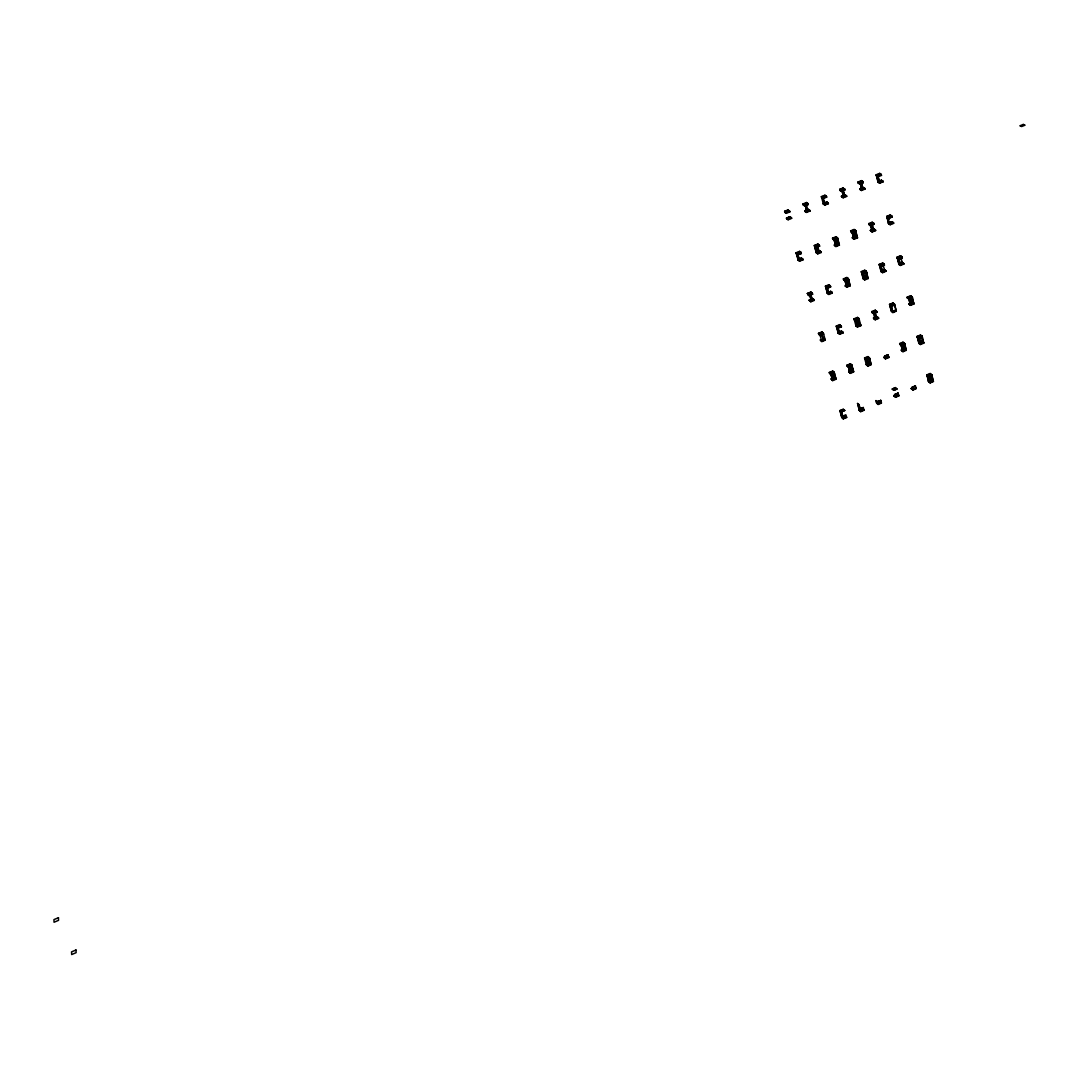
<?xml version="1.0" encoding="UTF-8"?>
<svg xmlns="http://www.w3.org/2000/svg" width="1079" height="1079" viewBox="0 0 1079 1079"><rect width="100%" height="100%" fill="white"/><g stroke="black" fill="none" stroke-linecap="round" stroke-linejoin="round"><path stroke-width="1.5" d="M839.894 410.586L843.252 409.197L844.655 410.398L841.35 412.003L839.894 410.586L841.863 417.681M892.171 388.979L895.489 387.604L897.04 388.979L893.709 390.355L892.225 389.195L895.489 387.604M839.961 410.802L843.306 409.413L844.709 410.613M860.435 408.981L863.254 407.525L864.063 410.29L860.718 411.665L859.289 410.465L857.643 403.492L859.073 404.679L860.826 411.139L859.397 409.939L857.643 403.492M926.861 374.872L930.179 373.496L931.716 374.629L933.47 381.548L930.152 382.924L928.614 381.777L926.861 374.872L928.399 376.005L930.152 382.924M927.131 375.951L930.449 374.575L932 375.721L928.668 377.084L927.104 375.843L930.422 374.467L932.256 375.789L928.938 377.164L927.293 375.883L928.587 381.022L929.923 382.02M844.655 410.398L841.296 411.787L843.265 418.895L846.624 417.506L845.801 414.754L842.712 416.211M857.414 403.573L859.073 404.679M928.399 376.005L931.716 374.629M928.304 376.288L931.622 374.912L933.146 380.968M928.426 376.382L931.824 375.074L930.287 373.927L926.969 375.303L928.506 376.436M928.426 376.773L931.73 375.344M928.466 376.935L931.959 375.559M876.202 400.66L877.47 401.927L880.801 400.538L877.335 401.698L878.144 404.463L881.476 403.074L880.68 400.322M895.503 396.506L894.95 394.415L898.052 393.12L898.847 395.885L895.516 397.261L893.898 395.548L896.109 394.631L893.925 395.656M912.847 390.085L912.079 387.321L915.397 385.945L916.179 388.71L912.847 390.085L911.202 388.386L913.414 387.469M863.335 407.592L860.179 408.981L863.254 407.525M877.375 401.86L880.761 400.376M894.99 394.577L898.146 393.188M912.119 387.482L915.478 386.012L912.079 387.321M878.023 404.032L876.539 402.737L879.871 401.348L881.314 402.48L877.942 403.964M928.453 381.13L930.637 380.172M876.566 402.845L879.884 401.401L881.368 402.642M913.427 387.523L911.229 388.494L912.74 389.654M894.032 396.087L896.244 395.17M911.337 388.926L913.549 388.008M929.774 382.128L933.065 380.644M843.036 418.288L846.408 416.885M877.915 403.856L881.273 402.454M898.645 395.265L895.516 397.261M912.632 389.479L916.058 388.278M929.842 382.344L933.268 380.793M843.063 418.396L846.449 416.912M860.529 411.166L863.901 409.696L860.489 411.059L859.154 409.926L861.379 409.008L859.181 410.033L860.61 411.234M895.314 396.762L898.686 395.292M912.659 389.586L916.017 388.116M933.308 380.954L930.044 382.492L928.506 381.346M831.019 374.683L834.647 373.361L832.975 372.026L829.616 373.536L829.319 372.43L832.705 371.041L834.107 372.188L836.05 379.215L832.664 380.617L831.073 378.742L832.489 380.01M848.687 367.426L852.289 366.037L850.603 364.783L847.258 366.294L846.961 365.188L850.346 363.798L851.763 364.931L853.678 371.972L850.292 373.361L848.687 371.513L850.926 370.583M864.562 357.958L867.934 356.583L869.391 357.702L871.266 364.742L867.894 366.118L866.437 364.985L864.562 357.958L866.019 359.091L867.894 366.118M901.693 345.819L899.643 343.554L903.002 342.178L904.512 343.27L901.262 345.105L899.751 343.999L903.11 342.623L904.62 343.715M917.123 336.378L920.468 335.016L922.005 336.095L923.786 343.135L920.441 344.511L918.903 343.419L917.123 336.378L918.661 337.471L920.441 344.511M864.859 359.064L868.204 357.567L869.687 358.794M899.926 344.66L903.258 343.176L904.795 344.376M917.406 337.484L920.724 336.001L922.289 337.188M829.319 372.43L830.709 373.577L834.107 372.188M846.961 365.188L848.377 366.32L851.763 364.931M866.019 359.091L869.391 357.702M899.643 343.554L901.154 344.66L904.512 343.27M918.661 337.471L922.005 336.095M830.641 373.873L834.161 372.579L832.826 371.486L829.441 372.875L830.83 374.022L834.229 372.633M851.817 365.322L848.31 366.617L849.982 372.768L853.476 371.203M865.938 359.374L869.431 358.08L868.055 357.014L864.684 358.403L866.127 359.523L869.512 358.134M918.566 337.767L922.046 336.473L920.576 335.448L917.231 336.823L918.769 337.916L922.127 336.527M834.269 373.01L830.803 374.413L834.364 373.132M851.938 365.754L848.458 367.17L852.019 365.875M866.086 359.927L869.553 358.511L866.113 360.035M901.208 345.509L904.661 344.093M922.154 336.904L918.701 338.32L922.248 337.026M901.235 345.617L904.755 344.214L906.32 350.324L902.961 351.7L901.451 350.594L901.275 349.893L902.813 351.093L906.171 349.717M866.302 360.184L869.431 358.417M901.437 345.766L905.052 344.43L904.539 343.999M918.93 338.577L922.558 337.241L922.019 336.823M852.707 369.005L849.497 370.34L850.239 372.511L848.687 371.513L850.171 372.916L853.516 371.365L849.928 372.552M870.308 361.762L867.111 363.11L870.416 361.978M905.321 347.425L902.192 348.692L905.375 347.357M849.672 370.475L852.653 369.072M888.017 354.708L888.813 357.527L885.454 358.902L884.645 356.097L888.017 354.708L884.686 356.259M871.104 364.136L867.772 365.687L866.262 364.324L868.501 363.367M918.998 338.428L920.414 343.675L918.728 342.717L920.293 343.918M848.755 371.769L851.007 370.852M866.329 364.554L868.568 363.623M886.061 356.313L883.836 357.284L885.454 358.902M848.876 372.215L851.115 371.284M918.903 343.419L921.129 342.502M832.287 379.795L835.645 378.297M867.529 365.309L870.861 363.825M902.597 350.891L905.928 349.407M920.063 343.715L923.597 342.38L920.117 343.931M832.354 380.01L835.834 378.459L834.445 377.353M867.583 365.538L871.063 363.974L869.62 362.908M885.225 358.295L888.57 356.852M906.131 349.556L902.651 351.12L901.059 344.956L904.553 343.661L906.009 349.731M888.651 356.92L885.252 358.403L883.836 357.284L885.481 358.228L884.645 356.097M923.637 342.542L920.333 344.08L918.795 342.987M823.601 334.139L822.171 332.925L818.786 334.436L818.462 333.317L821.888 331.927L823.29 333.02L825.273 340.182L821.847 341.584L820.458 340.478L820.256 339.764L821.726 341.126L825.138 339.737L823.668 338.361M838.127 332.764L841.539 331.374L842.955 332.453L839.543 333.856L838.059 332.494L841.458 331.105L842.901 332.238L839.489 333.627L842.888 332.197L843.077 332.912L839.664 334.301L838.248 333.209L836.292 326.047L839.718 324.658L841.445 326.856L839.718 324.658M854.082 318.804L857.495 317.415L858.951 318.48L860.853 325.656L857.454 327.045L855.998 325.966L854.082 318.804L855.526 319.87L857.454 327.045M873.599 313.746L871.832 311.561L875.231 310.186L876.998 312.357L875.231 310.186M889.528 304.345L892.926 302.97L894.437 304.008L896.271 311.184L892.886 312.573L891.375 311.521L889.528 304.345L891.038 305.397L892.886 312.573M907.439 298.168L909.273 299.342L912.645 297.898L910.824 296.779L907.479 298.276L907.183 297.157L910.568 295.767L912.106 296.792L913.926 303.981L910.541 305.37L909.004 304.332L908.828 303.617L910.433 304.912L913.805 303.536L912.214 302.282L913.724 303.199L910.177 304.615M836.603 327.166L839.988 325.669L841.418 326.748L838.019 328.259M859.248 319.6L857.765 318.426L854.379 319.923L857.859 318.588M872.129 312.694L875.487 311.197L876.971 312.249L873.531 313.692M889.824 305.478L893.183 303.981L894.72 305.128L896.096 310.469L892.711 311.898L896.096 310.469M818.462 333.317L819.865 334.409L823.29 333.02M836.292 326.047L837.722 327.126L841.134 325.737M855.526 319.87L858.951 318.48M871.832 311.561L873.302 312.627L876.714 311.238M891.038 305.397L894.437 304.008M907.183 297.157L908.72 298.182L912.106 296.792M908.626 298.492L912.025 297.116L913.603 303.401M908.747 298.573L912.227 297.251L910.689 296.226L907.304 297.602L908.842 298.627M875.096 313.503L874.206 312.87L876.62 318.426L875.15 313.031L873.747 312.033L875.433 317.577L873.896 311.966L875.379 313.018L876.323 318.211M891.187 306.935L890.283 306.315L892.859 311.791L891.416 306.409M912.133 297.548L909.26 299.274M912.254 297.642L908.774 299.058L912.348 297.75M820.107 335.488L823.574 334.018M859.208 319.492L855.768 320.935L854.352 319.802M894.693 305.02L891.321 306.517L889.784 305.357M856.686 321.34L857.872 325.993L856.618 321.286L858.736 320.503L859.99 325.211M855.876 325.521L859.289 324.132L860.732 325.197L857.333 326.6L855.809 325.251L859.208 323.862L860.678 324.981L857.265 326.371M873.518 318.022L876.917 316.633L878.414 317.739L875.015 319.128L873.518 318.022L875.19 319.802L878.589 318.413L878.4 317.698L874.934 319.033M838.059 332.534L841.472 331.145L843.077 332.912M855.822 325.292L859.275 323.916M873.531 318.062L876.93 316.673L878.589 318.413M890.445 306.247L891.497 311.022L889.973 305.411L891.483 306.449M908.896 303.887L912.268 302.498L913.926 303.981M838.248 333.209L841.66 331.819M855.998 325.966L859.397 324.577L860.853 325.656M873.707 318.737L877.106 317.347M909.004 304.332L912.389 302.956M913.522 303.064L910.15 304.507L909.098 299.274M821.578 340.816L825.071 339.467L821.659 340.91M857.185 326.276L860.664 324.941M910.217 304.777L913.765 303.374M896.163 310.739L892.765 312.128L891.659 310.954M807.402 293.434L810.869 292.031L812.258 293.07L812.568 294.216L809.115 295.619L807.402 293.434L809.115 295.619L812.541 294.095M832.098 292.396L830.668 291.317L827.229 292.76L828.645 293.798L832.084 292.342L832.287 293.083L828.834 294.473L827.418 293.448L825.422 286.137L828.874 284.748L830.304 285.76L830.614 286.906L827.148 288.309M846.84 277.478L847.15 278.625L843.711 280.014L843.4 278.868L846.84 277.478L848.296 278.476L850.239 285.8L846.799 287.189L845.356 286.178L845.154 285.449L846.678 286.731L850.077 285.166M861.325 271.611L864.765 270.222L866.248 271.22L868.163 278.53L864.724 279.933L863.254 278.921L861.325 271.611L862.809 272.609L864.724 279.933M880.99 271.234L884.402 269.844L885.913 270.829L882.487 272.218L880.923 271.004L884.335 269.575L886.034 271.288L882.609 272.677L881.098 271.692L879.223 264.368L882.649 262.993L884.16 263.964L884.443 265.11L881.017 266.5L879.479 265.407L882.905 264.018L884.443 265.11L880.99 266.392M898.74 263.789L902.138 262.359L903.865 264.058L900.452 265.447L898.915 264.476L897.067 257.153L900.479 255.763L902.017 256.735L902.314 257.881L898.888 259.27M809.075 295.498L807.699 294.459L811.152 293.056L812.568 294.216M807.726 294.58L811.179 293.178L810.869 292.031M825.732 287.284L829.185 285.895L830.614 286.906M861.635 272.758L865.061 271.368L864.765 270.222M879.52 265.515L883.013 264.18M897.35 258.299L900.844 256.964M808.791 294.473L812.258 293.07M825.422 286.137L826.838 287.162L830.304 285.76M843.4 278.868L844.844 279.879L848.296 278.476M862.809 272.609L866.248 271.22M879.223 264.368L880.72 265.353L884.16 263.964M897.067 257.153L898.591 258.124L902.017 256.735M862.728 272.933L866.167 271.544L867.84 277.95M862.836 273.014L866.37 271.679L864.886 270.681L861.447 272.07L862.93 273.068M809.992 294.688L811.421 298.114L809.992 294.688L810.666 295.376M844.924 280.769L848.458 279.34M862.876 273.513L866.41 272.07M827.121 288.201L830.574 286.798L829.158 285.773L825.705 287.176L827.31 288.241L828.793 293.677L827.377 292.652L825.894 287.216M844.951 280.891L848.553 279.461M862.903 273.621L866.504 272.191M898.861 259.149L902.273 257.773M863.106 273.756L866.774 272.326L865.034 271.247L861.595 272.636L863.348 273.783M810.747 297.426L811.421 298.114M809.237 300.043L812.689 298.6L814.092 299.692M865.345 277.263L863.065 278.234L864.603 279.474L868.002 277.91M884.402 269.615L881.152 270.937L879.668 265.447L881.179 266.432L882.582 271.881L880.923 270.95M902.219 262.399L898.955 263.721L897.512 258.232M809.304 300.272L812.757 298.87L814.146 299.922L810.693 301.324L809.223 300.002L810.815 301.783L814.281 300.38L814.079 299.652L810.626 301.095L810.815 301.783M809.425 300.731L812.878 299.328L814.281 300.38M827.418 293.448L830.857 292.045L832.287 293.083M845.356 286.178L847.649 285.247M863.254 278.921L865.533 277.991M881.098 271.692L884.524 270.303L886.034 271.288M898.915 264.476L902.327 263.087L903.865 264.058M846.422 286.367L849.834 284.869M864.346 279.11L867.948 277.735L864.414 279.34M846.489 286.596L850.023 285.004L848.593 284.047L850.239 285.8M882.433 271.989L885.846 270.559M900.277 264.76L903.676 263.33M801.549 258.326L798.069 259.729L799.445 260.713L802.938 259.311L801.481 258.056L797.988 259.459L799.377 260.484L802.857 259.027L803.073 259.783L799.566 261.185L798.19 260.201L796.127 252.756L799.62 251.353L801.009 252.324L801.333 253.498L797.826 254.9L796.45 253.916L799.917 252.405L801.333 253.498M819.244 245L814.726 246.646L816.223 252.189L819.649 250.746L821.079 251.758L821.267 252.459L817.774 253.862L816.371 252.891L814.335 245.446L817.828 244.043L819.244 245L819.554 246.174L816.061 247.577L814.658 246.605L818.111 245.095L819.527 246.052L816.034 247.455L814.618 246.484M834.499 240.28L832.786 239.201L836.265 237.798L837.965 238.81L834.256 240.266L832.502 238.149L835.982 236.746L837.425 237.69L839.422 245.149L835.942 246.552L834.499 245.594L834.296 244.852L835.564 245.729L839.003 244.218M855.62 231.203L852.397 232.97L850.63 230.866L854.096 229.476L855.566 230.407L857.522 237.866L854.055 239.268L852.585 238.324L852.383 237.582L854.703 236.652L852.397 237.623L853.934 238.796L857.4 237.407L855.849 236.18M868.703 223.609L872.169 222.22L873.666 223.137L873.977 224.297L870.429 225.659L868.703 223.609L870.2 224.526L872.129 231.998L875.595 230.609L875.393 229.854L871.859 231.203M889.973 224.041L893.425 222.611L893.614 223.353L890.162 224.742L888.624 223.825L886.736 216.366L890.188 214.977L891.726 215.881L892.023 217.054L888.556 218.444L887.005 217.418L890.458 216.029L891.996 216.933L888.53 218.322M850.926 232.039L854.366 230.528L855.876 231.567M796.127 252.756L797.502 253.727L801.009 252.324M832.502 238.149L833.946 239.093L837.425 237.69M850.63 230.866L852.1 231.796L855.566 230.407M870.2 224.526L873.666 223.137M886.736 216.366L888.26 217.27L891.726 215.881M833.878 239.43L837.479 238.108L839.098 244.569M852.019 232.147L855.62 230.825L854.217 229.935L850.751 231.338L852.221 232.268L855.687 230.866M837.601 238.567L834.027 240.024L837.695 238.688M855.741 231.284L852.181 232.727L853.732 238.297M887.666 218.295L888.894 219.024L887.194 217.472L888.597 223.016L890.121 223.933L887.666 218.295L888.894 219.024M797.799 254.779L801.306 253.376M852.208 232.848L855.836 231.405M870.47 225.578L873.936 224.189L872.439 223.272L869 224.769L870.497 225.7M797.732 255.359L796.909 254.765L799.526 260.376L797.988 254.833L796.423 253.808M817.626 247.361L819.231 252.446L817.895 246.835L816.317 245.945L818.111 251.677L816.479 245.877M888.368 221.101L890.162 224.742M872.129 231.998L870.429 230.326L873.896 228.923L875.406 229.908M888.503 223.353L891.955 221.977L893.493 222.881L890.04 224.284L888.435 223.083L891.888 221.694L893.439 222.652M819.662 250.787L816.183 252.189L817.585 253.16L821.065 251.717M870.429 230.326L871.94 231.257L870.443 230.367L873.909 228.977L875.595 230.609M888.449 223.124L891.901 221.734L893.614 223.353M852.464 237.852L854.77 236.921M798.19 260.201L801.684 258.798L803.073 259.783M816.371 252.891L819.851 251.488L821.267 252.459M852.585 238.324L856.052 236.921L857.522 237.866M870.632 231.068L874.084 229.679M888.624 223.825L892.077 222.436M853.691 238.499L857.306 237.056L853.732 238.675M835.618 245.958L839.206 244.34M842.173 190.511L844.803 196.297L843.319 190.632L841.849 189.769L843.333 195.42M863.065 189.014L861.487 183.835L860.422 183.39L862.903 189.068L861.608 183.336L860.111 182.486L861.703 188.38L859.95 182.553L861.447 183.403M788.156 209.852L788.479 211.039L784.946 212.455L784.622 211.255L788.156 209.852L789.868 211.956L788.452 210.918L784.919 212.334L786.321 213.359L789.828 211.835M806.552 202.515L806.876 203.702L803.356 205.118L803.032 203.931L806.552 202.515L808.292 204.605L806.849 203.594L803.315 204.997L804.759 206.008L808.252 204.484M826.635 197.16L823.142 198.684L821.672 197.673L825.192 196.27L826.662 197.282L826.352 196.081L824.909 195.205L821.389 196.607L823.425 204.201L824.855 205.104L828.375 203.702L828.173 202.933L826.73 202.043L823.223 203.445L824.666 204.39L828.173 202.933M843.212 187.908L843.522 189.095L840.015 190.497L839.705 189.311L843.212 187.908L844.992 189.971L843.495 188.973L839.988 190.376L841.485 191.374L844.965 189.85M859.774 184.077L863.254 182.553L861.757 181.704L858.25 183.093L859.774 184.077L857.98 182.027L861.474 180.625L863.281 182.675L861.474 180.625M843.05 191.037L844.641 196.365L843.158 190.7L841.687 189.823L843.171 195.488M877.74 177.212L876.822 176.7L879.628 182.405L878.198 176.727L876.674 175.89L878.09 181.69M786.591 218.376L790.125 216.973L791.5 217.891L787.967 219.307L786.524 218.147L790.044 216.69L791.635 218.363L788.102 219.779L786.726 218.848L786.51 218.093L790.057 216.731M841.499 196.149L842.982 197.079L846.476 195.636L846.678 196.391L843.171 197.794L841.701 196.904L841.499 196.149L845.005 194.746L846.556 195.919L843.05 197.322L841.58 196.432L845.086 195.043M859.747 188.865L863.24 187.476L864.738 188.339L864.94 189.108L861.433 190.497L859.747 188.865L861.258 189.783L864.738 188.339M878.009 181.892L881.503 180.503L883.027 181.353L879.533 182.756L877.942 181.609L881.422 180.22L883.148 181.825L879.655 183.228L878.131 182.364L876.202 174.758L879.695 173.368L881.53 175.405L878.036 176.794L876.472 175.837L879.965 174.434L881.503 175.284L879.695 173.368M823.237 203.499L826.743 202.097M841.512 196.203L845.019 194.8L846.678 196.391M859.761 188.919L863.254 187.53L864.818 188.623L861.312 190.025L859.815 189.162L863.308 187.759M877.955 181.663L881.435 180.26L883.148 181.825M786.726 218.848L790.26 217.445L791.635 218.363M805.096 211.524L808.616 210.122L810.032 211.025L806.499 212.428L805.096 211.524L804.894 210.756L808.414 209.353L810.032 211.025M823.425 204.201L826.932 202.812L828.375 203.702M841.701 196.904L845.208 195.515M859.936 189.634L863.429 188.232L864.94 189.108M878.131 182.364L881.61 180.975M786.51 218.093L787.886 219.024L791.42 217.607M809.816 210.27L806.31 211.713L804.894 210.756L808.427 209.407L808.616 210.122M879.479 182.513L882.959 181.07M821.712 197.794L825.219 196.391L824.909 195.205M861.784 181.825L858.291 183.214L857.98 182.027M876.512 175.944L879.992 174.555M784.622 211.255L785.998 212.172L789.531 210.756M803.032 203.931L804.435 204.821L807.969 203.418M821.389 196.607L822.818 197.497L826.352 196.081M839.705 189.311L841.175 190.174L844.682 188.771M859.477 182.877L862.984 181.488M876.202 174.758L877.726 175.607L881.233 174.205M861.568 188.137L860.583 183.322M892.023 217.054L890.188 214.977M873.977 224.297L872.169 222.22M870.82 224.041L872.318 224.971L873.585 230.582M821.874 197.727L823.304 198.617L824.815 204.282L823.385 203.378M873.747 230.515L872.088 229.652L870.659 224.108L872.156 225.025L873.518 230.542M902.314 257.881L900.736 256.802L897.323 258.178L899.05 259.203L900.425 264.652L898.726 263.735M806.445 205.347L805.028 204.444L806.566 210.095L807.982 210.998L806.606 205.28L805.19 204.376L806.728 210.027L808.144 210.931M855.472 237.596L853.853 232.187L855.296 237.663M836.131 239.511L837.412 245.068L835.955 239.578M837.776 243.449L839.246 244.515M839.422 245.149L837.843 243.733L839.287 244.69L835.807 246.093L834.377 245.135M837.398 244.866L836.036 239.444M835.524 245.621L834.242 240.064M912.389 297.925L910.568 295.767M909.246 297.548L910.784 298.573L912.119 303.86L910.595 302.889M909.084 297.615L910.622 298.654M866.491 276.804L868.042 278.085M866.68 277.532L868.163 278.53M819.554 246.174L817.828 244.043M866.167 278.247L864.751 272.866M817.788 247.293L816.776 246.781L817.99 251.407M814.335 245.446L816.061 247.577M894.761 310.145L896.271 311.184M848.337 279.259L845.154 281.026L846.476 286.232M848.593 279.623L847.123 278.503L843.67 279.893L845.396 281.053M845.343 279.353L846.961 280.284L848.202 285.53M844.965 280.338L843.522 279.326L846.961 277.937L848.418 278.935L844.884 280.284L848.215 278.8L849.928 285.207M848.674 284.33L850.117 285.342M920.576 337.902L921.871 343.082M919.187 338.563L917.555 337.417L918.876 342.65M917.366 337.376L919.2 338.631M922.073 341.342L923.678 342.704M923.786 343.135L922.14 341.611M799.364 260.444L797.988 259.459L801.495 258.097L801.684 258.798M872.088 312.573L873.572 313.638M875.298 317.293L874.368 312.802M903.244 345.024L904.404 350.257M903.069 345.091L904.31 350.189M904.62 348.517L906.212 349.879M902.732 350.715L901.504 345.617M901.343 350.149L902.853 351.268M933.348 381.116L931.743 379.714L931.919 380.401M929.923 381.953L928.736 376.949M928.439 381.089L930.004 382.33M887.181 355.854L888.705 357.082M887.329 356.407L888.813 357.527M836.576 327.058L838.181 328.191L839.637 333.519L838.208 332.426L836.764 327.099M867.948 359.509L869.337 364.675M865.007 358.997L866.531 360.184M864.832 358.956L866.558 360.251M869.687 363.164L871.144 364.297M866.248 364.284L867.867 365.282L866.289 359.968M898.106 393.282L894.95 394.415M820.404 333.775L821.969 334.8L823.439 340.128L821.901 334.746M898.74 395.453L897.215 394.172L898.847 395.885M818.745 334.328L820.175 335.529M823.87 339.076L825.273 340.182M893.898 395.548L895.408 396.829M852.073 366.037L850.346 363.798M848.876 365.619L850.454 366.698M847.231 366.172L848.903 367.426M853.556 371.527L851.695 365.228M877.645 401.847L875.959 400.579L876.687 403.263L878.144 404.463M876.593 402.642L878.171 403.789L877.524 401.617M832.624 374.022L831.235 372.862L832.314 376.787M829.589 373.415L831.1 374.642L832.529 379.808M834.526 377.623L835.928 378.783M834.04 378.958L832.826 373.914L831.396 372.808L832.475 376.719M833.865 379.026L832.61 373.793M831.14 379.012L832.543 380.172L835.874 378.621L834.134 373.172M862.485 408.55L863.955 409.858M862.634 409.089L864.063 410.29M860.88 410.843L860.354 408.914M845.073 415.806L846.502 417.074M845.208 416.292L846.624 417.506M841.714 417.141L843.373 418.369L841.58 411.908L840.177 410.708L841.741 417.249L843.265 418.895M785.998 212.172L786.321 213.359M787.886 219.024L788.102 219.779M797.502 253.727L799.566 261.185M819.865 334.409L821.847 341.584M830.709 373.577L832.664 380.617M796.612 253.848L798.258 259.648M790.044 216.69L790.26 217.445M799.62 251.353L799.944 252.513M812.689 298.6L812.878 299.328M821.888 331.927L822.198 333.047M832.705 371.041L833.001 372.134M810.761 294.945L812.271 300.38M832.448 373.86L833.892 379.093M809.533 293.839L811.044 299.274M850.265 366.55L851.695 371.931M850.104 366.617L851.601 371.864M849.389 366.86L850.441 370.785M849.227 366.927L850.292 370.852M804.435 204.821L804.759 206.008M806.296 211.673L806.499 212.428M817.572 253.12L817.774 253.862M826.838 287.162L828.834 294.473M837.722 327.126L839.664 334.301M848.377 366.32L850.292 373.361M858.844 404.773L860.718 411.665M819.649 250.746L819.851 251.488M828.874 284.748L829.185 285.895M830.668 291.317L830.857 292.045M869.31 357.985L870.955 364.149M826.73 202.043L826.932 202.812M835.982 236.746L836.292 237.919M857.495 317.415L857.792 318.534M858.142 319.87L859.397 324.577M867.934 356.583L868.231 357.675M846.772 280.149L848.215 285.733L846.597 280.216M845.869 280.634L846.597 283.359M845.707 280.702L846.435 283.426M822.818 197.497L824.855 205.104M833.946 239.093L835.942 246.552M844.844 279.879L846.799 287.189M861.797 272.69L863.213 278.126L864.684 279.056L863.173 273.621M897.04 388.979L893.709 390.355M855.499 230.744L857.212 237.286M854.096 229.476L854.406 230.636M854.029 232.106L855.485 237.798M841.175 190.174L841.485 191.374M842.969 197.025L843.171 197.794M852.1 231.796L854.055 239.268M873.302 312.627L875.19 319.802M861.244 189.742L861.433 190.497M880.72 265.353L882.609 272.677M901.154 344.66L902.961 351.7M863.24 187.476L863.429 188.232M882.649 262.993L884.524 270.303M892.926 302.97L893.21 304.089M903.002 342.178L903.285 343.284M900.479 255.763L902.327 263.087M920.468 335.016L920.751 336.108M930.179 373.496L930.449 374.575M910.582 298.438L911.944 303.927M930.26 376.193L931.582 381.507M910.42 298.505L911.849 303.86M909.584 298.883L910.096 301.621M877.726 175.607L879.655 183.228M888.26 217.27L888.732 219.091M898.591 258.124L900.452 265.447M908.72 298.182L910.541 305.37M921.911 336.392L923.476 342.556M75.989 949.992L71.538 951.894L71.673 954.564L76.123 952.663L75.989 949.992M58.455 917.703L53.95 919.618L54.044 922.248L58.549 920.333L58.455 917.703M850.454 364.243L847.082 365.633L848.499 366.766L851.884 365.376L850.454 364.243M822.023 332.372L818.597 333.762L819.986 334.868L823.412 333.465L822.023 332.372M839.84 325.103L836.414 326.492L837.843 327.584L841.256 326.182L839.84 325.103M857.616 317.86L854.204 319.249L855.647 320.315L859.059 318.925L857.616 317.86M875.339 310.631L871.94 312.02L873.424 313.072L876.822 311.683L875.339 310.631M893.034 303.415L889.649 304.804L891.146 305.843L894.545 304.453L893.034 303.415M876.984 316.902L873.599 318.292L875.069 319.357L878.468 317.968L876.984 316.902M810.99 292.49L807.537 293.893L808.926 294.931L812.379 293.528L810.99 292.49M828.996 285.207L825.556 286.596L826.959 287.621L830.425 286.218L828.996 285.207M882.757 263.451L879.331 264.827L880.842 265.812L884.267 264.422L882.757 263.451M900.601 256.222L897.175 257.611L898.713 258.582L902.138 257.193L900.601 256.222M826.352 288.066C828.659 289.806 827.215 293.906 826.352 288.066M830.736 291.586L827.296 292.989L828.699 294.014L832.152 292.625L830.736 291.586M902.206 262.629L898.794 264.018L900.331 264.989L903.743 263.613L902.206 262.629M799.755 251.812L796.262 253.228L797.637 254.199L801.144 252.796L799.755 251.812M817.949 244.501L814.47 245.904L815.872 246.875L819.366 245.472L817.949 244.501M836.104 237.218L832.624 238.607L834.067 239.565L837.547 238.162L836.104 237.218M872.291 222.679L868.824 224.068L870.321 224.998L873.788 223.596L872.291 222.679M890.31 215.449L886.857 216.825L888.381 217.742L891.847 216.353L890.31 215.449M819.716 251.016L816.237 252.419L817.653 253.39L821.132 251.987L819.716 251.016M873.963 229.207L870.51 230.596L872.007 231.526L875.474 230.137L873.963 229.207M808.481 209.636L804.961 211.052L806.377 211.956L809.897 210.553L808.481 209.636M826.811 202.326L823.29 203.729L824.734 204.632L828.254 203.23L826.811 202.326M1023.283 124.436L1019.871 125.798L1021.624 126.553L1025.05 125.177L1023.283 124.436M788.29 210.324L784.757 211.74L786.119 212.644L789.666 211.241L788.29 210.324M806.687 203L803.154 204.403L804.556 205.293L808.09 203.891L806.687 203M825.03 195.677L821.51 197.079L822.953 197.97L826.474 196.567L825.03 195.677M843.333 188.38L839.826 189.783L841.296 190.659L844.817 189.257L843.333 188.38M861.595 181.11L858.102 182.499L859.599 183.363L863.106 181.96L861.595 181.11M879.817 173.84L876.323 175.23L877.847 176.079L881.354 174.69L879.817 173.84M930.462 376.355L931.743 381.44L930.435 376.342M810.922 294.877L809.371 293.906L810.882 299.328L812.42 300.313L810.922 294.877"/></g></svg>
